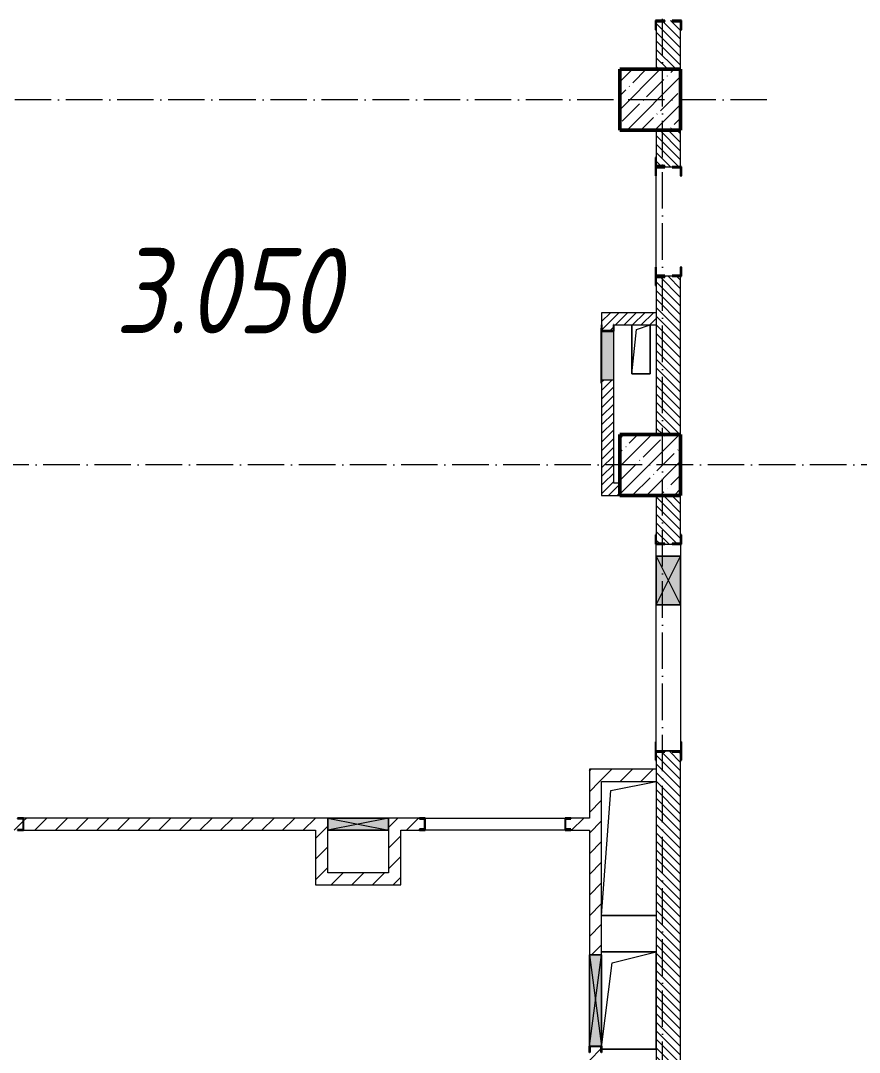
# Model space of a CAD drawing. Header units: millimetres. Extents: x -12989 to 629078, y -109036 to 555275.
# Drawn here: x 523685 to 530579, y -62860 to -54385 of the extents above; entities that cross this region are included whole.
import ezdxf

# ---------------------------------------------------------------- set-up
doc = ezdxf.new("R2010")
doc.units = ezdxf.units.MM
doc.linetypes.add('50_200_ШТРИХ_1Т_ш5_п1_п1_', pattern=[700, 500, -100, 0, -100])
for name, color, linetype, lineweight in [('A-DETL-GENF-OTLN', 7, 'Continuous', 9), ('A-FLOR-____-OTLN', 7, 'Continuous', 9), ('A-GENM-____-MCUT', 7, 'Continuous', 25), ('A-GENM-____-OTLN', 7, 'Continuous', 9), ('A-GENM-____-OTLN-1', 7, 'Continuous', 25), ('A-GLAZ-____-OTLN', 7, 'Continuous', 9), ('A-WALL-____-MCUT-3', 7, 'Continuous', 9), ('A-WALL-____-PATT-1', 7, 'Continuous', 9), ('A-WALL-FNSH-MCUT-1', 7, 'Continuous', 9), ('I-WALL-____-OTLN', 7, 'Continuous', 9), ('S-COLS-____-MCUT', 7, 'Continuous', 50), ('S-COLS-____-OTLN', 7, 'Continuous', 9), ('S-GRID-____-OTLN-1', 7, '50_200_ШТРИХ_1Т_ш5_п1_п1_', 9), ('Марки помещений', 7, 'Continuous', 9)]:
    doc.layers.add(name, color=color, linetype=linetype, lineweight=lineweight)
doc.layers.add('A-GLAZ-____-OTLN-1', color=7, linetype='Continuous', lineweight=9, true_color=0xc0c0c0)
doc.styles.add('ISOCPEUR_I_2', font='isocpeui.ttf', dxfattribs={"width": 0.85, "height": 2.3})
pattern_1 = [(45, (523510.01, -90515.61), (-84.8528, 84.8528), [])]
pattern_2 = [(135, (523510.01, -90515.614), (-35.35534, -35.35534), [])]
pattern_3 = [(45, (523510.01, -90515.614), (-35.35534, 35.35534), [])]

# ---------------------------------------------------------------- blocks, each defined once
blk = doc.blocks.new('BSC_Колонна _Прямоугольная - 500х500-V42-АР1_План отверстий 3 этажа в осях 1-64_А-ГГ')
at = {"layer": 'S-COLS-____-OTLN'}
h = blk.add_hatch(dxfattribs=at)
h.set_pattern_fill('FP_79', color=256, style=0, pattern_type=2)
h.set_pattern_definition([(45, (-5350, -32481.04), (-114.04925, 114.04925), []), (45, (-5235.95, -32481.04), (-114.04925, 114.04925), [201.613, -40.323, 3.353, -36.97])])
h.paths.add_polyline_path([(-250, -250), (250, -250), (250, 250), (-250, 250)], flags=0)
at = {"layer": 'S-COLS-____-MCUT'}
for p, q in [((250, 250), (-250, 250)), ((-250, 250), (-250, -250)), ((250, -250), (250, 250)), ((-250, -250), (250, -250))]:
    blk.add_line(p, q, dxfattribs=at)
blk = doc.blocks.new('BSC_Колонна _Прямоугольная - 500х500-V54-АР1_План отверстий 3 этажа в осях 1-64_А-ГГ')
at = {"layer": 'S-COLS-____-OTLN'}
h = blk.add_hatch(dxfattribs=at)
h.set_pattern_fill('FP_91', color=256, style=0, pattern_type=2)
h.set_pattern_definition([(45, (-5350, -35481.04), (-114.04925, 114.04925), []), (45, (-5235.95, -35481.04), (-114.04925, 114.04925), [201.613, -40.323, 3.353, -36.97])])
h.paths.add_polyline_path([(-250, -250), (250, -250), (250, 250), (-250, 250)], flags=0)
at = {"layer": 'S-COLS-____-MCUT'}
for p, q in [((250, 250), (-250, 250)), ((-250, 250), (-250, -250)), ((250, -250), (250, 250)), ((-250, -250), (250, -250))]:
    blk.add_line(p, q, dxfattribs=at)
blk = doc.blocks.new('154_Стойка_СКБ_Швеллер - СМ-2180_100-28318692-АР1_План отверстий 3 этажа в осях 1-64_А-ГГ')
at = {"layer": 'A-GENM-____-MCUT'}
for p, q in [((171, 50), (125, 50)), ((125, 50), (125, -50)), ((129.5, 42.4), (171, 42.4)), ((129.5, -42.4), (129.5, 42.4)), ((171, 42.4), (171, 50)), ((125, -50), (171, -50)), ((171, -42.4), (129.5, -42.4)), ((171, -50), (171, -42.4))]:
    blk.add_line(p, q, dxfattribs=at)
blk = doc.blocks.new('154_Фахверк_СКБ_Швеллер - Тип_100_3960-28318856-АР1_План отверстий 3 этажа в осях 1-64_А-ГГ')
at = {"layer": 'A-GENM-____-MCUT'}
for p, q in [((175, 50), (125, 50)), ((125, 50), (125, -50)), ((128, 47), (175, 47)), ((128, -47), (128, 47)), ((175, 47), (175, 50)), ((125, -50), (175, -50)), ((175, -47), (128, -47)), ((175, -50), (175, -47))]:
    blk.add_line(p, q, dxfattribs=at)
blk = doc.blocks.new('154_Стойка_СКБ_Уголок - СМ-2480_200-28447058-АР1_План отверстий 3 этажа в осях 1-64_А-ГГ')
at = {"layer": 'A-GENM-____-MCUT'}
for p, q in [((125, 156), (125, 81)), ((200, 156), (125, 156)), ((131, 81), (131, 150)), ((131, 150), (200, 150)), ((200, 150), (200, 156)), ((125, 81), (131, 81)), ((131, 19), (125, 19)), ((125, 19), (125, -56)), ((131, -50), (131, 19)), ((125, -56), (200, -56)), ((200, -50), (131, -50)), ((200, -56), (200, -50))]:
    blk.add_line(p, q, dxfattribs=at)
blk = doc.blocks.new('Стойка_Влож_Полоса боковая - Полоса-28346330-АР1_План отверстий 3 этажа в осях 1-64_А-ГГ')
at = {"layer": 'A-GENM-____-OTLN'}
for p, q in [((-5, -31), (-5, 31)), ((0, 31), (0, -31))]:
    blk.add_line(p, q, dxfattribs=at)
blk = doc.blocks.new('Стойка_Влож_Уголок - Уголок-28346305-АР1_План отверстий 3 этажа в осях 1-64_А-ГГ')
at = {"layer": 'A-GENM-____-MCUT'}
for p, q in [((75, 75), (0, 75)), ((0, 0), (6, 0)), ((6, 69), (75, 69)), ((6, 0), (6, 69)), ((75, 69), (75, 75))]:
    blk.add_line(p, q, dxfattribs=at)
blk = doc.blocks.new('Стойка_Влож_Уголок - Уголок-28346304-АР1_План отверстий 3 этажа в осях 1-64_А-ГГ')
at = {"layer": 'A-GENM-____-MCUT'}
for p, q in [((6, 0), (0, 0)), ((6, -69), (6, 0)), ((0, -75), (75, -75)), ((75, -69), (6, -69)), ((75, -75), (75, -69))]:
    blk.add_line(p, q, dxfattribs=at)
blk = doc.blocks.new('154_Стойка_СКБ_Уголок - СМ-2480_200-28346303-АР1_План отверстий 3 этажа в осях 1-64_А-ГГ')
at = {"layer": 'A-GENM-____-MCUT'}
for p, q in [((125, 156), (125, 81)), ((200, 156), (125, 156)), ((131, 81), (131, 150)), ((131, 150), (200, 150)), ((200, 150), (200, 156)), ((125, 81), (131, 81)), ((131, 19), (125, 19)), ((125, 19), (125, -56)), ((131, -50), (131, 19)), ((125, -56), (200, -56)), ((200, -50), (131, -50)), ((200, -56), (200, -50))]:
    blk.add_line(p, q, dxfattribs=at)
blk = doc.blocks.new('Стойка_Влож_Полоса боковая - Полоса-28213942-АР1_План отверстий 3 этажа в осях 1-64_А-ГГ')
at = {"layer": 'A-GENM-____-OTLN'}
for p, q in [((-5, 60), (0, 60)), ((-5, -60), (-5, 60)), ((0, 31), (0, -31)), ((0, -60), (-5, -60))]:
    blk.add_line(p, q, dxfattribs=at)
blk = doc.blocks.new('Стойка_Влож_Уголок_Опорный - Уголок-28213941-АР1_План отверстий 3 этажа в осях 1-64_А-ГГ')
at = {"layer": 'A-GENM-____-OTLN'}
for p, q in [((-212, -6), (-212, 0)), ((0, 0), (0, -6)), ((-212, -75), (-212, -6)), ((-212, -6), (-206, -6)), ((-212, -75), (-206, -75)), ((-6, -6), (0, -6)), ((-6, -75), (0, -75)), ((0, -6), (0, -75))]:
    blk.add_line(p, q, dxfattribs=at)
blk = doc.blocks.new('Фахверк_СКБ_Уголок - 200_3960-28268576-АР1_План отверстий 3 этажа в осях 1-64_А-ГГ')
at = {"layer": 'A-GENM-____-MCUT'}
for p, q in [((200, 156), (125, 156)), ((125, 156), (125, 81)), ((131, 81), (131, 150)), ((131, 150), (200, 150)), ((200, 150), (200, 156)), ((125, 81), (131, 81)), ((131, 19), (125, 19)), ((125, 19), (125, -56)), ((131, -50), (131, 19)), ((125, -56), (200, -56)), ((200, -50), (131, -50)), ((200, -56), (200, -50))]:
    blk.add_line(p, q, dxfattribs=at)
blk = doc.blocks.new('154_Фахверк_СКБ_Швеллер - Тип_100_3960-V166-АР1_План отверстий 3 этажа в осях 1-64_А-ГГ')
at = {"layer": 'A-GENM-____-MCUT'}
for p, q in [((125, 50), (175, 50)), ((128, 47), (128, -47)), ((175, 47), (128, 47)), ((175, 50), (175, 47)), ((175, -50), (125, -50)), ((128, -47), (175, -47)), ((175, -47), (175, -50))]:
    blk.add_line(p, q, dxfattribs=at)
blk = doc.blocks.new('AR_Отверстие Ниша - Лючок-32405374-АР1_План отверстий 3 этажа в осях 1-64_А-ГГ')
at = {"layer": 'A-GLAZ-____-OTLN'}
blk.add_hatch(color=256, dxfattribs=at).paths.add_polyline_path([(200, -47), (200, 50), (-200, 50), (-200, -50), (200, -50)], flags=0)
for p, q in [((200, 50), (-200, 50)), ((200, -50), (200, 50)), ((-200, -50), (200, -50))]:
    blk.add_line(p, q, dxfattribs=at)
blk = doc.blocks.new('Л_Общий_Лючок - Лючок-29684370-АР1_План отверстий 3 этажа в осях 1-64_А-ГГ')
at = {"layer": 'A-GLAZ-____-OTLN-1'}
blk.add_hatch(color=256, dxfattribs=at).paths.add_polyline_path([(-24, 6), (-24, 0), (424, 0), (424, 6), (0, 6)], flags=0)
at = {"layer": 'A-GLAZ-____-OTLN'}
for p, q in [((424, 6), (-24, 6)), ((-24, 6), (-24, 0)), ((424, 6), (424, 0))]:
    blk.add_line(p, q, dxfattribs=at)
blk = doc.blocks.new('154_Фахверк_СКБ_Швеллер - Тип_100_3960_зеркало-29769493-АР1_План отверстий 3 этажа в осях 1-64_А-ГГ')
at = {"layer": 'A-GENM-____-MCUT'}
for p, q in [((175, 50), (125, 50)), ((125, 50), (125, -50)), ((128, 47), (175, 47)), ((128, -47), (128, 47)), ((175, 47), (175, 50)), ((125, -50), (175, -50)), ((175, -47), (128, -47)), ((175, -50), (175, -47))]:
    blk.add_line(p, q, dxfattribs=at)
blk = doc.blocks.new('AR_Отверстие прямоугольное _в плите_ - AR_Отверстие прямоугольное _в плите_-30459278-АР1_План отверстий 3 этажа в осях 1-64_А-ГГ')
at = {"layer": 'A-GENM-____-OTLN'}
for p, q in [((-75, 200), (-75, -200)), ((-37.5, 162.5), (75, 200)), ((75, -200), (75, 200)), ((-75, -200), (-37.5, 162.5)), ((-75, -200), (75, -200))]:
    blk.add_line(p, q, dxfattribs=at)
blk = doc.blocks.new('AR_Отверстие прямоугольное _в плите_ - AR_Отверстие прямоугольное _в плите_-30552862-АР1_План отверстий 3 этажа в осях 1-64_А-ГГ')
at = {"layer": 'A-GENM-____-OTLN'}
for p, q in [((225, 400), (-222.7, 400)), ((-135, 310), (225, 400)), ((225, -400), (225, 400)), ((-222.7, -382), (-135, 310)), ((-222.7, -400), (225, -400))]:
    blk.add_line(p, q, dxfattribs=at)
blk = doc.blocks.new('AR_Отверстие прямоугольное _в плите_ - AR_Отверстие прямоугольное _в плите_-30552917-АР1_План отверстий 3 этажа в осях 1-64_А-ГГ')
at = {"layer": 'A-GENM-____-OTLN'}
for p, q in [((-150, 475), (225, 550)), ((-225, -550), (-150, 475)), ((-225, -550), (225, -550))]:
    blk.add_line(p, q, dxfattribs=at)
blk = doc.blocks.new('AR_Отверстие прямоугольное _в стене_ - AR_Отверстие прямоугольное _в стене__ОВ-37002441-АР1_План отверстий 3 этажа в осях 1-64_А-ГГ')
at = {"layer": 'A-GLAZ-____-OTLN'}
blk.add_hatch(color=256, dxfattribs=at).paths.add_polyline_path([(-375, -50), (375, -50), (375, 50), (-375, 50)], flags=0)
at = {"layer": 'A-DETL-GENF-OTLN'}
for p, q in [((-375, -50), (-375, 50)), ((-375, 50), (375, 50)), ((375, 50), (-375, -50)), ((-375, 50), (375, -50)), ((375, 50), (-375, 50)), ((-375, 50), (-375, -50)), ((375, 50), (375, -50)), ((375, -50), (375, 50)), ((375, -50), (-375, -50)), ((-375, -50), (375, -50))]:
    blk.add_line(p, q, dxfattribs=at)
blk = doc.blocks.new('AR_Отверстие прямоугольное _в стене__БезПР - AR_Отверстие прямоугольное _в стене__БезПР-36788828-АР1_План отверстий 3 этажа в осях 1-64_А-ГГ')
at = {"layer": 'A-GLAZ-____-OTLN'}
blk.add_hatch(color=256, dxfattribs=at).paths.add_polyline_path([(250, -50), (250, 50), (-250, 50), (-250, -50)], flags=0)
at = {"layer": 'A-DETL-GENF-OTLN'}
for p, q in [((-250, -50), (-250, 50)), ((-250, 50), (250, 50)), ((250, 50), (-250, -50)), ((-250, 50), (250, -50)), ((250, 50), (-250, 50)), ((-250, 50), (-250, -50)), ((250, 50), (250, -50)), ((250, -50), (250, 50)), ((250, -50), (-250, -50)), ((-250, -50), (250, -50))]:
    blk.add_line(p, q, dxfattribs=at)
at = {"layer": 'A-GLAZ-____-OTLN'}
blk.add_line((250, 50), (-250, 50), dxfattribs=at)
blk = doc.blocks.new('AR_Отверстие прямоугольное _в стене__БезПР - AR_Отверстие прямоугольное _в стене__БезПР-36428632-АР1_План отверстий 3 этажа в осях 1-64_А-ГГ')
at = {"layer": 'A-GLAZ-____-OTLN'}
blk.add_hatch(color=256, dxfattribs=at).paths.add_polyline_path([(-200, -100), (200, -100), (200, 100), (-200, 100)], flags=0)
at = {"layer": 'A-DETL-GENF-OTLN'}
for p, q in [((-200, -100), (-200, 100)), ((-200, 100), (200, 100)), ((200, 100), (-200, -100)), ((-200, 100), (200, -100)), ((200, 100), (-200, 100)), ((-200, 100), (-200, -100)), ((200, 100), (200, -100)), ((200, -100), (200, 100)), ((200, -100), (-200, -100)), ((-200, -100), (200, -100))]:
    blk.add_line(p, q, dxfattribs=at)
at = {"layer": 'A-GLAZ-____-OTLN'}
blk.add_line((200, 100), (-200, 100), dxfattribs=at)
blk = doc.blocks.new('3эт')
at = {"layer": 'S-GRID-____-OTLN-1', "color": 251, "ltscale": 0.6, "true_color": 0x636466}
for p, q in [((289220.7, -91346.1), (289220.7, -36982.5)), ((290079.2, -51382.4), (279101.9, -51382.4)), ((310478.4, -54382.4), (279101.9, -54382.4))]:
    blk.add_line(p, q, dxfattribs=at)

msp = doc.modelspace()

# ---------------------------------------------------------------- hatches: boundary and pattern name
at = {"layer": 'A-WALL-____-PATT-1'}
h = msp.add_hatch(dxfattribs=at)
h.set_pattern_fill('FP_6', color=256, style=0, pattern_type=2)
h.set_pattern_definition(pattern_2)
h.paths.add_polyline_path([(529070.0077, -54784.5723), (529110.0077, -54784.5723), (529110.0077, -54390.5723), (529041.0077, -54390.5723), (529041.0077, -54384.5723), (528979.0077, -54384.5723), (528979.0077, -54390.5723), (528910.0077, -54390.5723), (528910.0077, -54784.5723), (528950.0077, -54784.5723)], flags=0)
h.paths.add_polyline_path([(528979.0077, -52584.5723), (529041.0077, -52584.5723), (529041.0077, -52578.5723), (529110.0077, -52578.5723), (529110.0077, -52284.5723), (528910.0077, -52284.5723), (528910.0077, -52578.5723), (528979.0077, -52578.5723)], flags=0)
h = msp.add_hatch(dxfattribs=at)
h.set_pattern_fill('FP_6', color=256, style=0, pattern_type=2)
h.set_pattern_definition(pattern_2)
h.paths.add_polyline_path([(529110.0077, -57784.5723), (529110.0077, -56484.5723), (528910.0077, -56484.5723), (528910.0077, -57784.5723)], flags=0)
h.paths.add_polyline_path([(528950.0077, -55584.5723), (529110.0077, -55584.5723), (529110.0077, -55284.5723), (528910.0077, -55284.5723), (528910.0077, -55584.5723)], flags=0)
h = msp.add_hatch(dxfattribs=at)
h.set_pattern_fill('FP_5', color=256, style=0, pattern_type=2)
h.set_pattern_definition(pattern_3)
h.paths.add_polyline_path([(528910.0077, -56884.5723), (528910.0077, -56784.5723), (528460.0077, -56784.5723), (528460.0077, -56884.5723), (528798.7236, -56884.5723)], flags=0)
h = msp.add_hatch(dxfattribs=at)
h.set_pattern_fill('FP_5', color=256, style=0, pattern_type=2)
h.set_pattern_definition(pattern_3)
h.paths.add_polyline_path([(528460.0077, -58184.5723), (528560.0077, -58184.5723), (528560.0077, -57334.5723), (528460.0077, -57334.5723)], flags=0)
h.paths.add_polyline_path([(528557.0077, -56931.5723), (528557.0077, -56884.5723), (528463.0077, -56884.5723), (528463.0077, -56931.5723)], flags=0)
h = msp.add_hatch(dxfattribs=at)
h.set_pattern_fill('FP_5', color=256, style=0, pattern_type=2)
h.set_pattern_definition(pattern_3)
h.paths.add_polyline_path([(528460.0077, -58284.5723), (528610.0077, -58284.5723), (528610.0077, -58184.5723), (528460.0077, -58184.5723)], flags=0)
h = msp.add_hatch(dxfattribs=at)
h.set_pattern_fill('FP_6', color=256, style=0, pattern_type=2)
h.set_pattern_definition(pattern_2)
h.paths.add_polyline_path([(529110.0077, -63784.5723), (529110.0077, -60390.5723), (529041.0077, -60390.5723), (529041.0077, -60384.5723), (528979.0077, -60384.5723), (528979.0077, -60390.5723), (528910.0077, -60390.5723), (528910.0077, -63784.5723)], flags=0)
h.paths.add_polyline_path([(529041.0077, -58684.5723), (529041.0077, -58678.5723), (529110.0077, -58678.5723), (529110.0077, -58284.5723), (528910.0077, -58284.5723), (528910.0077, -58678.5723), (528979.0077, -58678.5723), (528979.0077, -58684.5723)], flags=0)
h = msp.add_hatch(dxfattribs=at)
h.set_pattern_fill('FP_4', color=256, style=0, pattern_type=2)
h.set_pattern_definition(pattern_1)
h.paths.add_polyline_path([(528910.0077, -60634.5723), (528910.0077, -60534.5723), (528360.0077, -60534.5723), (528360.0077, -60634.5723), (528798.7236, -60634.5723)], flags=0)
h = msp.add_hatch(dxfattribs=at)
h.set_pattern_fill('FP_4', color=256, style=0, pattern_type=2)
h.set_pattern_definition(pattern_1)
h.paths.add_polyline_path([(528360.0077, -64534.5723), (528460.0077, -64534.5723), (528460.0077, -63284.5723), (528360.0077, -63284.5723)], flags=0)
h.paths.add_polyline_path([(528363.0077, -62934.5723), (528460.0077, -62934.5723), (528460.0077, -62859.5723), (528457.0077, -62859.5723), (528457.0077, -62812.5723), (528363.0077, -62812.5723), (528362.9062, -62859.5723), (528360.0077, -62859.5723), (528360.0077, -62934.5723)], flags=0)
h.paths.add_polyline_path([(528460.0077, -62059.5723), (528460.0077, -60634.5723), (528360.0077, -60634.5723), (528360.0077, -62059.5723)], flags=0)
h = msp.add_hatch(dxfattribs=at)
h.set_pattern_fill('FP_4', color=256, style=0, pattern_type=2)
h.set_pattern_definition(pattern_1)
h.paths.add_polyline_path([(528360.0077, -61034.5723), (528360.0077, -60934.5723), (528206.0077, -60934.5723), (528206.0077, -60942.1723), (528164.5077, -60942.1723), (528164.5077, -61026.9723), (528206.0077, -61026.9723), (528206.0077, -61034.5723), (528219.2182, -61034.5723)], flags=0)
h.paths.add_polyline_path([(526964.0077, -61034.5723), (526964.0077, -61026.9723), (527005.5077, -61026.9723), (527005.5077, -60942.1723), (526964.0077, -60942.1723), (526964.0077, -60934.5723), (526710.0077, -60934.5723), (526710.0077, -61034.5723), (526810.0077, -61034.5723)], flags=0)
h.paths.add_polyline_path([(526210.0077, -61034.5723), (526210.0077, -60934.5723), (523710.0077, -60934.5723), (523710.0077, -61034.5723), (526110.0077, -61034.5723)], flags=0)
h.paths.add_polyline_path([(523660.0077, -61034.5723), (523660.0077, -61031.5723), (523707.0077, -61031.5723), (523707.0077, -60937.5723), (523660.0077, -60937.5723), (523660.0077, -60934.5723), (521310.0077, -60934.5723), (521310.0077, -61034.5723), (523496.3308, -61034.5723)], flags=0)
h = msp.add_hatch(dxfattribs=at)
h.set_pattern_fill('FP_4', color=256, style=0, pattern_type=2)
h.set_pattern_definition(pattern_1)
h.paths.add_polyline_path([(526210.0077, -61484.5723), (526210.0077, -61034.5723), (526110.0077, -61034.5723), (526110.0077, -61484.5723)], flags=0)
h = msp.add_hatch(dxfattribs=at)
h.set_pattern_fill('FP_4', color=256, style=0, pattern_type=2)
h.set_pattern_definition(pattern_1)
h.paths.add_polyline_path([(526810.0077, -61484.5723), (526810.0077, -61034.5723), (526710.0077, -61034.5723), (526710.0077, -61484.5723)], flags=0)
h = msp.add_hatch(dxfattribs=at)
h.set_pattern_fill('FP_4', color=256, style=0, pattern_type=2)
h.set_pattern_definition(pattern_1)
h.paths.add_polyline_path([(526710.0077, -61484.5723), (526710.0077, -61384.5723), (526210.0077, -61384.5723), (526210.0077, -61484.5723)], flags=0)

# ---------------------------------------------------------------- linework, layer by layer
at = {"layer": 'A-FLOR-____-OTLN'}
for p, q in [((528710.0077, -57284.5723), (528710.0077, -56884.5723)), ((528860.0077, -56884.5723), (528860.0077, -57284.5723)), ((528860.0077, -57284.5723), (528710.0077, -57284.5723)), ((528910.0077, -61734.5723), (528460.0077, -61734.5723)), ((528460.0077, -62034.5723), (528907.7302, -62034.5723)), ((528907.7302, -62034.5723), (528907.7302, -62834.5723)), ((528907.7302, -62834.5723), (528460.0077, -62834.5723))]:
    msp.add_line(p, q, dxfattribs=at)
at = {"layer": 'A-WALL-____-MCUT-3'}
for p, q in [((528910.0077, -54459.5723), (528910.0077, -54784.5723)), ((529110.0077, -54784.5723), (529110.0077, -54459.5723)), ((528910.0077, -55284.5723), (528910.0077, -55584.5723)), ((529110.0077, -55584.5723), (529110.0077, -55284.5723)), ((528910.0077, -56484.5723), (528910.0077, -57784.5723)), ((529110.0077, -57784.5723), (529110.0077, -56484.5723)), ((528910.0077, -58284.5723), (528910.0077, -58609.5723)), ((529110.0077, -58609.5723), (529110.0077, -58284.5723)), ((528979.0077, -58684.5723), (529041.0077, -58684.5723)), ((528910.0077, -60459.5723), (528910.0077, -63784.5723)), ((529110.0077, -63784.5723), (529110.0077, -60459.5723))]:
    msp.add_line(p, q, dxfattribs=at)
at = {"layer": 'A-WALL-FNSH-MCUT-1'}
for p, q in [((528910.0077, -56784.5723), (528460.0077, -56784.5723)), ((528460.0077, -56784.5723), (528460.0077, -56884.5723)), ((528560.0077, -56884.5723), (528910.0077, -56884.5723)), ((528460.0077, -57334.5723), (528460.0077, -58284.5723)), ((528560.0077, -58184.5723), (528560.0077, -57334.5723)), ((528610.0077, -58184.5723), (528560.0077, -58184.5723)), ((528460.0077, -58284.5723), (528610.0077, -58284.5723)), ((528360.0077, -60534.5723), (528360.0077, -60934.5723)), ((528910.0077, -60534.5723), (528360.0077, -60534.5723)), ((528460.0077, -62059.5723), (528460.0077, -60634.5723)), ((528460.0077, -60634.5723), (528910.0077, -60634.5723)), ((526210.0077, -60934.5723), (523710.0077, -60934.5723)), ((526964.0077, -60934.5723), (526710.0077, -60934.5723)), ((528360.0077, -60934.5723), (528206.0077, -60934.5723)), ((523710.0077, -61034.5723), (526110.0077, -61034.5723)), ((526110.0077, -61034.5723), (526110.0077, -61484.5723)), ((526210.0077, -61384.5723), (526210.0077, -61034.5723)), ((526710.0077, -61034.5723), (526710.0077, -61384.5723)), ((526810.0077, -61034.5723), (526964.0077, -61034.5723)), ((526810.0077, -61484.5723), (526810.0077, -61034.5723)), ((528206.0077, -61034.5723), (528360.0077, -61034.5723)), ((528360.0077, -61034.5723), (528360.0077, -62059.5723)), ((526710.0077, -61384.5723), (526210.0077, -61384.5723)), ((526110.0077, -61484.5723), (526810.0077, -61484.5723))]:
    msp.add_line(p, q, dxfattribs=at)
at = {"layer": 'I-WALL-____-OTLN'}
for p, q in [((528910.0077, -56409.5723), (528910.0077, -55659.5723)), ((528910.0077, -58784.5723), (528910.0077, -58684.5723)), ((529110.0077, -58684.5723), (529110.0077, -58784.5723)), ((528910.0077, -60384.5723), (528910.0077, -59184.5723)), ((529110.0077, -59184.5723), (529110.0077, -60384.5723)), ((527010.0077, -60934.5723), (528160.0077, -60934.5723)), ((528160.0077, -61034.5723), (527010.0077, -61034.5723))]:
    msp.add_line(p, q, dxfattribs=at)

# ---------------------------------------------------------------- block references
msp.add_blockref('3эт', (239739.3002, -3652.1582))
at = {"layer": 'A-GENM-____-OTLN'}
for name, p, rotation in [('Стойка_Влож_Уголок - Уголок-28346305-АР1_План отверстий 3 этажа в осях 1-64_А-ГГ', (528979.0077, -55584.5723), 89.99999999999991), ('Стойка_Влож_Полоса боковая - Полоса-28346330-АР1_План отверстий 3 этажа в осях 1-64_А-ГГ', (529010.0077, -55584.5723), 89.99999999999991), ('Стойка_Влож_Уголок - Уголок-28346304-АР1_План отверстий 3 этажа в осях 1-64_А-ГГ', (528979.0077, -56484.5723), 270.0000000000002), ('Стойка_Влож_Полоса боковая - Полоса-28346330-АР1_План отверстий 3 этажа в осях 1-64_А-ГГ', (529010.0077, -56484.5723), 269.9999999999999), ('Стойка_Влож_Уголок_Опорный - Уголок-28213941-АР1_План отверстий 3 этажа в осях 1-64_А-ГГ', (528904.0077, -60384.5723), 180), ('Стойка_Влож_Полоса боковая - Полоса-28213942-АР1_План отверстий 3 этажа в осях 1-64_А-ГГ', (529010.0077, -60384.5723), 269.9999999999999)]:
    msp.add_blockref(name, p, dxfattribs=dict(at, rotation=rotation))
for name, p in [('AR_Отверстие прямоугольное _в плите_ - AR_Отверстие прямоугольное _в плите_-30459278-АР1_План отверстий 3 этажа в осях 1-64_А-ГГ', (528785.0077, -57084.5723)), ('AR_Отверстие прямоугольное _в плите_ - AR_Отверстие прямоугольное _в плите_-30552917-АР1_План отверстий 3 этажа в осях 1-64_А-ГГ', (528685.0077, -61184.5723)), ('AR_Отверстие прямоугольное _в плите_ - AR_Отверстие прямоугольное _в плите_-30552862-АР1_План отверстий 3 этажа в осях 1-64_А-ГГ', (528682.7302, -62434.5723))]:
    msp.add_blockref(name, p, dxfattribs=at)
at = {"layer": 'A-GENM-____-OTLN-1'}
for name, p, rotation in [('154_Стойка_СКБ_Уголок - СМ-2480_200-28346303-АР1_План отверстий 3 этажа в осях 1-64_А-ГГ', (528960.0077, -54259.5723), 269.9999999999999), ('154_Стойка_СКБ_Уголок - СМ-2480_200-28447058-АР1_План отверстий 3 этажа в осях 1-64_А-ГГ', (528960.0077, -55459.5723), 269.9999999999999), ('154_Стойка_СКБ_Уголок - СМ-2480_200-28447058-АР1_План отверстий 3 этажа в осях 1-64_А-ГГ', (529060.0077, -56609.5723), 89.99999999999991), ('154_Фахверк_СКБ_Швеллер - Тип_100_3960_зеркало-29769493-АР1_План отверстий 3 этажа в осях 1-64_А-ГГ', (528510.0077, -57059.5723), 89.99999999999993), ('Фахверк_СКБ_Уголок - 200_3960-28268576-АР1_План отверстий 3 этажа в осях 1-64_А-ГГ', (529060.0077, -58809.5723), 89.99999999999991), ('154_Стойка_СКБ_Уголок - СМ-2480_200-28346303-АР1_План отверстий 3 этажа в осях 1-64_А-ГГ', (528960.0077, -60259.5723), 269.9999999999999), ('154_Фахверк_СКБ_Швеллер - Тип_100_3960-28318856-АР1_План отверстий 3 этажа в осях 1-64_А-ГГ', (523835.0077, -60984.5723), 180), ('154_Стойка_СКБ_Швеллер - СМ-2180_100-28318692-АР1_План отверстий 3 этажа в осях 1-64_А-ГГ', (527135.0077, -60984.5723), 180), ('154_Фахверк_СКБ_Швеллер - Тип_100_3960-V166-АР1_План отверстий 3 этажа в осях 1-64_А-ГГ', (528410.0077, -62684.5723), 269.9999999999999)]:
    msp.add_blockref(name, p, dxfattribs=dict(at, rotation=rotation))
msp.add_blockref('154_Стойка_СКБ_Швеллер - СМ-2180_100-28318692-АР1_План отверстий 3 этажа в осях 1-64_А-ГГ', (528035.0077, -60984.5723), dxfattribs=at)
at = {"layer": 'A-GLAZ-____-OTLN'}
for name, p, rotation in [('Л_Общий_Лючок - Лючок-29684370-АР1_План отверстий 3 этажа в осях 1-64_А-ГГ', (528460.0077, -57334.5723), 89.99999999999991), ('AR_Отверстие Ниша - Лючок-32405374-АР1_План отверстий 3 этажа в осях 1-64_А-ГГ', (528510.0077, -57134.5723), 269.9999999999999), ('AR_Отверстие прямоугольное _в стене__БезПР - AR_Отверстие прямоугольное _в стене__БезПР-36428632-АР1_План отверстий 3 этажа в осях 1-64_А-ГГ', (529010.0077, -58984.5723), 89.99999999999991), ('AR_Отверстие прямоугольное _в стене_ - AR_Отверстие прямоугольное _в стене__ОВ-37002441-АР1_План отверстий 3 этажа в осях 1-64_А-ГГ', (528410.0077, -62434.5723), 89.99999999999991)]:
    msp.add_blockref(name, p, dxfattribs=dict(at, rotation=rotation))
msp.add_blockref('AR_Отверстие прямоугольное _в стене__БезПР - AR_Отверстие прямоугольное _в стене__БезПР-36788828-АР1_План отверстий 3 этажа в осях 1-64_А-ГГ', (526460.0077, -60984.5723), dxfattribs=at)
at = {"layer": 'S-COLS-____-OTLN'}
for name, p in [('BSC_Колонна _Прямоугольная - 500х500-V54-АР1_План отверстий 3 этажа в осях 1-64_А-ГГ', (528860.0077, -55034.5723)), ('BSC_Колонна _Прямоугольная - 500х500-V42-АР1_План отверстий 3 этажа в осях 1-64_А-ГГ', (528860.0077, -58034.5723))]:
    msp.add_blockref(name, p, dxfattribs=at)

# ---------------------------------------------------------------- texts
at = {"layer": 'Марки помещений', "insert": (524461.2362, -56253.1457), "char_height": 700, "width": 785.65375, "attachment_point": 1, "style": 'ISOCPEUR_I_2'}
msp.add_mtext('3.050', dxfattribs=at)

doc.saveas('drawing.dxf')
